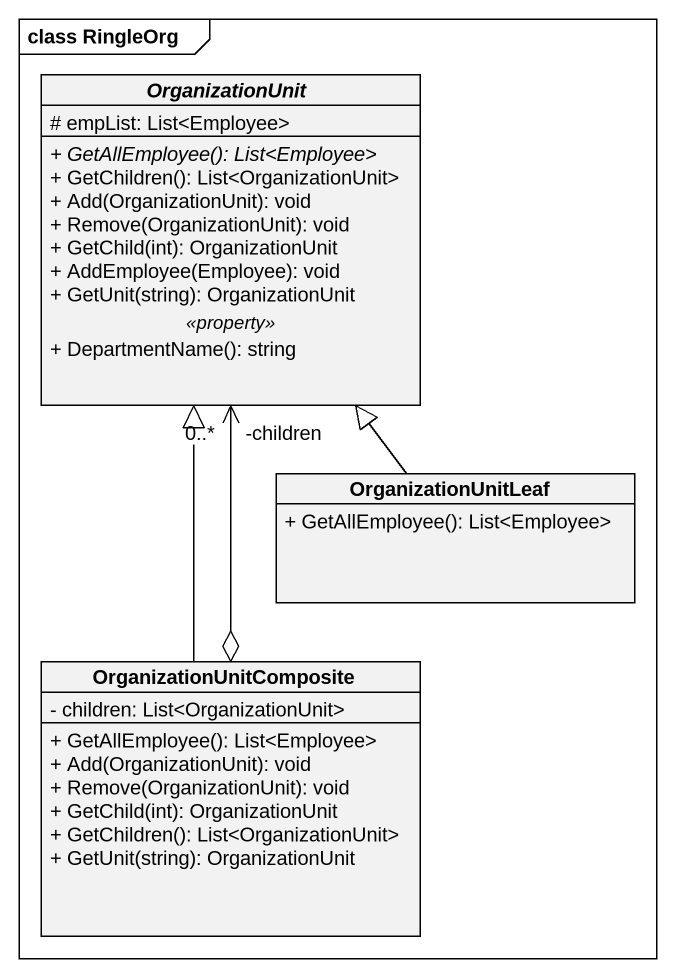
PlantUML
@startuml
mainframe class RingleOrg
hide circle
hide empty members
skinparam classAttributeIconSize 0
abstract class OrganizationUnit {
  # empList: List<Employee>
  --
  {abstract} + GetAllEmployee(): List<Employee>
  + GetChildren(): List<OrganizationUnit>
  + Add(OrganizationUnit): void
  + Remove(OrganizationUnit): void
  + GetChild(int): OrganizationUnit
  + AddEmployee(Employee): void
  + GetUnit(string): OrganizationUnit
  .. <<property>> ..
  + DepartmentName(): string
}
class OrganizationUnitLeaf {
  + GetAllEmployee(): List<Employee>
}
class OrganizationUnitComposite {
  - children: List<OrganizationUnit>
  + GetAllEmployee(): List<Employee>
  + Add(OrganizationUnit): void
  + Remove(OrganizationUnit): void
  + GetChild(int): OrganizationUnit
  + GetChildren(): List<OrganizationUnit>
  + GetUnit(string): OrganizationUnit
}
OrganizationUnitLeaf -up-|> OrganizationUnit
OrganizationUnitComposite o-up-> "-children\n0..*" OrganizationUnit
OrganizationUnitComposite -up-|> OrganizationUnit
@enduml
